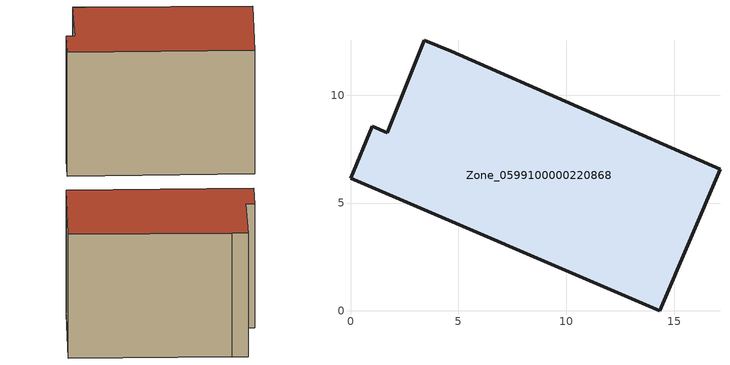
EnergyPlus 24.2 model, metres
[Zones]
Zone_0599100000220868
 floor ground (C_G): 14.34,0 0,6.15 1.01,8.56 1.7,8.25 3.42,12.55 4.67,12.02 17.13,6.56 z0
 wall outside (C_F): 4.67,12.02 3.42,12.55 1.7,8.25 1.01,8.56 0,6.15 14.34,0 17.13,6.56 4.67,12.02 z0:11.99
 roof outside (C_R): 14.34,0 17.13,6.56 4.67,12.02 3.42,12.55 1.7,8.25 1.01,8.56 0,6.15 z11.99
[BUILDING]
Pand.0599100000220868: North Axis=0; Terrain=City; Loads Convergence Tolerance Value=0.04; Temperature Convergence Tolerance Value=0.4; Solar Distribution=FullExterior; Maximum Number of Warmup Days=25; Minimum Number of Warmup Days=1
[Site:Location]
Rotterdam.The.Hague.AP_ZH_NLD Design_Conditions: Latitude=51.96; Longitude=4.45; Time Zone=1; Elevation=-4.5
[SITE:GROUNDTEMPERATURE:BUILDINGSURFACE]
18, 18, 18, 18, 18, 18, 18, 18, 18, 18, 18, 18
[MATERIAL] Thermal Absorptance=0.9; Solar Absorptance=0.7; Visible Absorptance=0.7
Name | Roughness | Thickness | Conductivity | Density | Specific Heat
G.TI.1946 | MediumSmooth | 0.15 | 1 | 540 | 1210
F.TI.1946 | Rough | 0.3 | 0.857143 | 1920 | 840
R.TI.1946 | MediumRough | 0.2 | 0.1 | 1500 | 1000
[CONSTRUCTION]
C_G: G.TI.1946
C_F: F.TI.1946
C_R: R.TI.1946
[ZONE]
Zone_0599100000220868: Type=1; Multiplier=1; Ceiling Height=Autocalculate; Volume=Autocalculate; Floor Area=autocalculate; Part of Total Floor Area=Yes
[ZONEINFILTRATION:DESIGNFLOWRATE]
Infil_Zone_0599100000220868: Zone or ZoneList or Space or SpaceList=Zone_0599100000220868; Schedule=AlwaysOn; Design Flow Rate Calculation Method=Flow/Area; Flow Rate per Floor Area=0.003; Constant Term Coefficient=1; Temperature Term Coefficient=0; Velocity Term Coefficient=0; Velocity Squared Term Coefficient=0
[HVACTEMPLATE:ZONE:IDEALLOADSAIRSYSTEM]
Zone_0599100000220868: Maximum Heating Supply Air Temperature=50; Minimum Cooling Supply Air Temperature=13; Maximum Heating Supply Air Humidity Ratio=0.0156; Minimum Cooling Supply Air Humidity Ratio=0.0077; Heating Limit=NoLimit; Cooling Limit=NoLimit; Dehumidification Control Type=ConstantSensibleHeatRatio; Cooling Sensible Heat Ratio=0.7; Dehumidification Setpoint=60; Humidification Control Type=None; Humidification Setpoint=30; Outdoor Air Method=None; Outdoor Air Flow Rate per Person=0.00944; Outdoor Air Flow Rate per Zone Floor Area=0; Outdoor Air Flow Rate per Zone=0; Demand Controlled Ventilation Type=None; Outdoor Air Economizer Type=NoEconomizer; Heat Recovery Type=None; Sensible Heat Recovery Effectiveness=0.7; Latent Heat Recovery Effectiveness=0.65
[ZONECONTROL:THERMOSTAT]
ThermostatControl_Zone_0599100000220868: Zone or ZoneList=Zone_0599100000220868; Control Type Schedule=DualSetpointControlType; Control 1=Thermostat_Zone_0599100000220868; Temperature Difference Between Cutout And Setpoint=0
[THERMOSTATSETPOINT:DUALSETPOINT]
Thermostat_Zone_0599100000220868: Heating Setpoint Temperature Schedule=HeatingSetpoint_Zone_0599100000220868; Cooling Setpoint Temperature Schedule=CoolingSetpoint_Zone_0599100000220868
[SCHEDULE:COMPACT]
HeatingSetpoint_Zone_0599100000220868: Through: 12/31, For: AllDays, Until: 24:00, 21
CoolingSetpoint_Zone_0599100000220868: Through: 12/31, For: AllDays, Until: 24:00, 24
DualSetpointControlType: Through: 12/31, For: AllDays, Until: 24:00, 4
AlwaysOn: Through: 12/31, For: AllDays, Until: 24:00, 1
